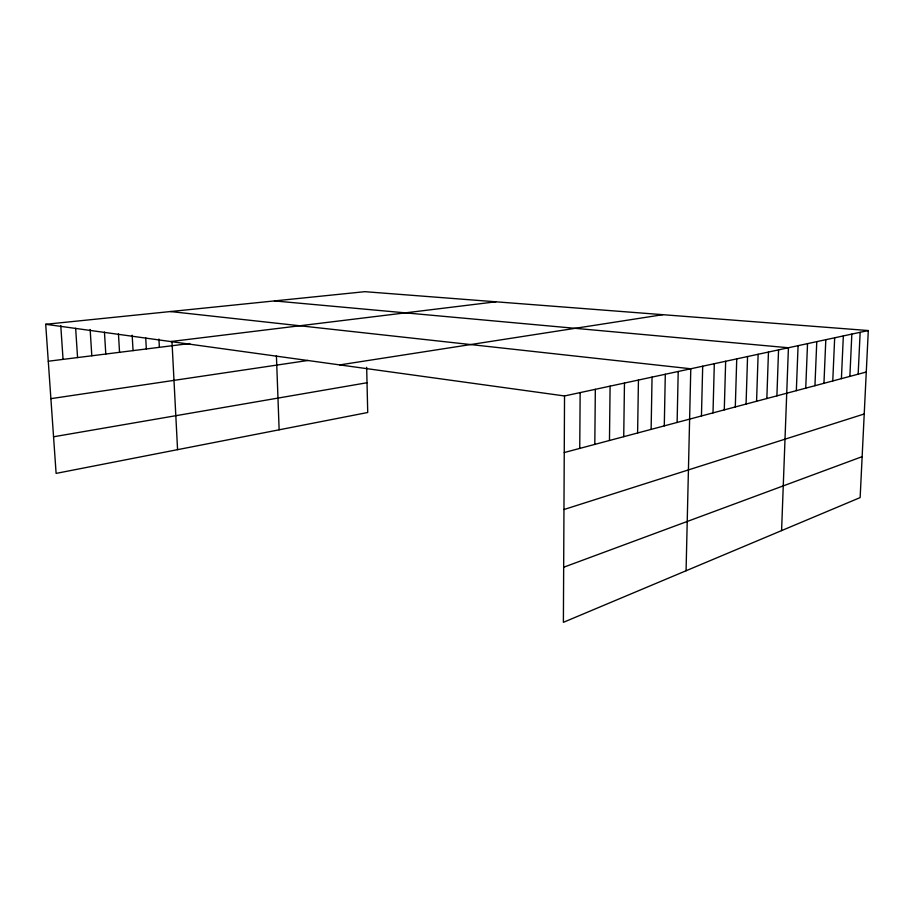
<?xml version="1.0" encoding="UTF-8"?>
<svg xmlns="http://www.w3.org/2000/svg" width="914" height="914" viewBox="0 0 914 914"><rect width="100%" height="100%" fill="white"/><g stroke="black" fill="none" stroke-linecap="round" stroke-linejoin="round"><path stroke-width="1.37" d="M868.3 330.548L564.532 395.956L563.39 622.32L860.143 497.593L868.3 330.548L364.869 291.68L45.7 324.287L56.108 473.395L367.725 412.5L366.663 367.302M579.75 448.42L580.15 392.597M594.808 444.398L595.334 389.33M609.467 440.491L610.095 386.154M623.725 436.686L624.468 383.057M637.606 432.985L638.44 380.041M651.122 429.386L652.048 377.116M664.284 425.878L665.301 374.26M677.114 422.462L678.211 371.484M686.071 570.759L690.79 368.776L170.427 311.537M701.449 415.973L702.695 366.206M713 412.888L714.314 363.703M724.276 409.883L725.659 361.27M735.302 406.947L736.741 358.882M746.064 404.079L747.561 356.551M756.575 401.269L758.129 354.278M766.846 398.527L768.457 352.05M776.9 395.853L778.557 349.879M781.584 530.611L788.428 347.754L274.406 300.923M796.334 390.666L798.082 345.675M805.737 388.164L807.53 343.641M814.945 385.708L816.773 341.653M823.948 383.309L825.81 339.7M832.768 380.955L834.676 337.792M841.406 378.659L843.336 335.929M849.871 376.397L851.837 334.101M858.155 374.192L860.154 332.308M563.675 567.24L862.142 456.657M563.961 509.521L864.233 413.973M564.246 452.544L866.278 372.021M53.549 436.789L367.028 382.738M339.745 364.903L662.844 314.69M50.887 398.653L307.938 360.47M48.282 361.236L189.792 343.515M170.69 341.55L495.891 301.791M45.7 324.287L564.532 395.956M60.77 325.578L63.055 359.385M75.645 328.252L77.564 357.568M90.143 329.497L91.811 355.786M104.447 332.09L105.796 354.038M118.454 333.93L119.551 352.313M132.164 335.198L133.056 350.622M145.714 337.837L146.331 348.965M158.933 339.06L159.367 347.331M171.981 341.448L177.567 449.665M276.416 355.706L279.136 429.809"/></g></svg>
